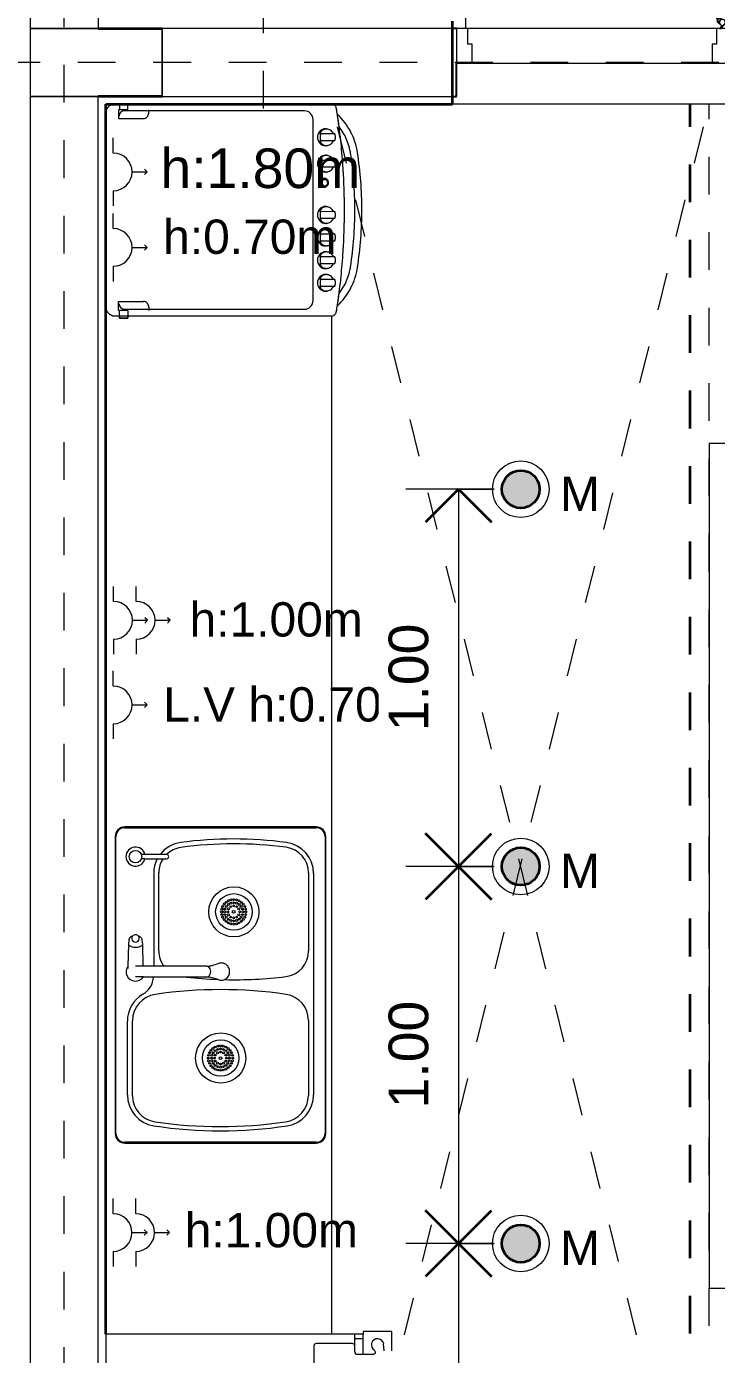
# Model space of a CAD drawing. Header units: metres. Extents: x -1.5 to 31.4, y -9.2 to 10.9.
# Drawn here: x 3.946 to 5.775, y 1.122 to 4.643 of the extents above; entities that cross this region are included whole.
import ezdxf

# ---------------------------------------------------------------- set-up
doc = ezdxf.new("R2010")
doc.units = ezdxf.units.M
for name, pattern in [('Elevado', [0.003969, 0.002381, -0.001587]), ('Hidden 1_5', [0.0022, 0.0015, -0.0007]), ('Línea de rejilla', [0.022225, 0.0127, -0.003175, 0.003175, -0.003175]), ('Trazo', [0.0023, 0.0015, -0.0008])]:
    doc.linetypes.add(name, pattern=pattern)
for name, color, linetype, lineweight in [('A-ANNO-DIMS', 7, 'Continuous', 9), ('A-ANNO-DIMS-70', 7, 'Continuous', 9), ('A-DETL-GENF', 7, 'Continuous', 18), ('A-DETL-MEDM', 7, 'Continuous', 35), ('A-DETL-THIN', 7, 'Continuous', 18), ('A-DOOR', 7, 'Continuous', 18), ('A-FLOR-OVHD', 7, 'Elevado', 18), ('A-WALL', 7, 'Continuous', 18), ('G-ANNO-TEXT', 7, 'Continuous', 9), ('G-IMPT', 7, 'Continuous', 18), ('I-FURN', 7, 'Continuous', 18), ('P-SANR-FIXT', 7, 'Continuous', 18), ('Q-SPCQ', 7, 'Continuous', 18), ('S-COLS', 7, 'Continuous', 18), ('S-GRID', 7, 'Continuous', 9)]:
    doc.layers.add(name, color=color, linetype=linetype, lineweight=lineweight)
doc.layers.add('A-DETL', color=94, linetype='Continuous', lineweight=18, true_color=0x00a600)
doc.layers.add('A-DETL-HDLN', color=94, linetype='Trazo', lineweight=18, true_color=0x00a600)
doc.styles.add('Arial_1', font='arial.ttf', dxfattribs={"height": 0.105})
doc.styles.add('Arial_2', font='arial.ttf', dxfattribs={"height": 0.091})
doc.dimstyles.new('Diagonal_-_Arial_1_5_mm', dxfattribs={"dimscale": 0.3048, "dimtxt": 0.107127, "dimasz": 0.287073, "dimexe": 0.459318, "dimexo": 0.229659, "dimgap": 0.160761, "dimtad": 1, "dimrnd": 0.01, "dimzin": 0, "dimdsep": 46, "dimtxsty": 'Arial_1', "dimblk1": 'OPEN30', "dimblk2": 'OPEN30', "dimsah": 1, "dimcen": 0.09, "dimaunit": 1, "dimadec": 4, "dimazin": 0, "dimtfac": 1, "dimtdec": 4, "dimtix": 1, "dimtmove": 0, "dimatfit": 3, "dimfxl": 1, "dimtvp": 1, "dimtfill": 1, "dimtolj": 1, "dimtzin": 0, "dimarcsym": 2})

# ---------------------------------------------------------------- blocks, each defined once
blk = doc.blocks.new('PUERTA PVC BLANCA - 74cm X 205cm - P3-2764029-ARQ_ELEC_PB')
at = {"layer": 'A-DETL-GENF', "color": 253, "true_color": 0xaaaaaa}
for p, q in [((0.3296, 0.7798), (0.2912, 0.7771)), ((0.2912, 0.7771), (0.2912, 0.1275)), ((0.3422, 0.7878), (0.3296, 0.7878)), ((0.3296, 0.7878), (0.3296, 0.7798)), ((0.3422, 0.1168), (0.3422, 0.7878)), ((0.2912, 0.7538), (0.2492, 0.7443)), ((0.2492, 0.6048), (0.2492, 0.7443)), ((0.2912, 0.7032), (0.2912, 0.7538)), ((0.3842, 0.7443), (0.3422, 0.7538)), ((0.3422, 0.7538), (0.3422, 0.7032)), ((0.3842, 0.6048), (0.3842, 0.7443)), ((0.2432, 0.7371), (0.2432, 0.6108)), ((0.2552, 0.7119), (0.2492, 0.7189)), ((0.2552, 0.6108), (0.2552, 0.7119)), ((0.2552, 0.7119), (0.2912, 0.7032)), ((0.3422, 0.7032), (0.3782, 0.7119)), ((0.3782, 0.7119), (0.3842, 0.7189)), ((0.3782, 0.7119), (0.3782, 0.6108)), ((0.3902, 0.6108), (0.3902, 0.7371)), ((0.2912, 0.1275), (0.3296, 0.1248)), ((0.3296, 0.1248), (0.3296, 0.1168)), ((0.3296, 0.1168), (0.3422, 0.1168)), ((0.3345, 0.1168), (0.3314, 0.1168)), ((0.3314, 0.1168), (0.3314, 0.1091)), ((0.3325, 0.1068), (0.3402, 0.1004)), ((0.3345, 0.1092), (0.3345, 0.1168)), ((0.3373, 0.1068), (0.3345, 0.1092)), ((-0.33, 0.09), (-0.36, 0.09)), ((-0.36, 0.09), (-0.36, -0.002)), ((-0.33, 0.0485), (-0.33, 0.09)), ((0.33, 0.09), (-0.33, 0.09)), ((0.33, 0.09), (0.33, 0.0485)), ((0.36, 0.09), (0.33, 0.09)), ((0.345, 0.0985), (0.3379, 0.09)), ((0.3379, 0.09), (0.3419, 0.09)), ((0.3419, 0.09), (0.3514, 0.1014)), ((0.36, -0.002), (0.36, 0.09)), ((-0.318, 0.0485), (-0.33, 0.0485)), ((-0.318, -0.002), (-0.318, 0.0485)), ((0.33, 0.0485), (0.318, 0.0485)), ((0.318, 0.0485), (0.318, -0.002)), ((-0.36, -0.002), (-0.318, -0.002)), ((-0.318, -0.002), (0.318, -0.002)), ((0.318, -0.002), (0.36, -0.002))]:
    blk.add_line(p, q, dxfattribs=at)
for centre, radius, start, end in [((0.3453, 0.1065), 0.6813, 90.2607, 181.3877), ((0.2509, 0.7368), 0.0077, 102.7453, 177.9502), ((0.3825, 0.7368), 0.0077, 2.0498, 77.2547), ((0.2492, 0.6108), 0.006, 180, 0), ((0.3842, 0.6108), 0.006, 180, 360), ((0.3344, 0.1091), 0.003, 180, 230.0009), ((0.3453, 0.1065), 0.008, 320.0449, 267.8154), ((0.3453, 0.1065), 0.008, 230.0009, 177.8154)]:
    blk.add_arc(centre, radius, start, end, dxfattribs=at)
at = {"layer": 'A-DOOR', "color": 253, "lineweight": 25, "true_color": 0xaaaaaa}
for p, q in [((-0.36, 0.09), (-0.37, 0.09)), ((-0.37, 0.09), (-0.37, -0.09)), ((0.37, 0.09), (0.36, 0.09)), ((0.37, -0.09), (0.37, 0.09)), ((-0.36, -0.09), (-0.36, -0.002)), ((0.36, -0.002), (0.36, -0.09)), ((-0.37, -0.09), (-0.36, -0.09)), ((0.36, -0.09), (0.37, -0.09))]:
    blk.add_line(p, q, dxfattribs=at)
blk = doc.blocks.new('Mesada Baño8 - Mesada Baño-2777040-ARQ_ELEC_PB')
at = {"layer": 'I-FURN', "color": 253, "true_color": 0xaaaaaa}
for p, q in [((10.0275, 1.7371), (10.0275, 4.4367)), ((9.4779, 3.0797), (9.9859, 3.0797)), ((9.4545, 2.2689), (9.4545, 3.0563)), ((10.0092, 3.0563), (10.0092, 2.2689)), ((9.9859, 2.2456), (9.4779, 2.2456))]:
    blk.add_line(p, q, dxfattribs=at)
for centre, start, end in [((9.4779, 3.0563), 90, 180), ((9.9859, 3.0563), 360, 90), ((9.4779, 2.2689), 180, 270), ((9.9859, 2.2689), 270, 0)]:
    blk.add_arc(centre, 0.0234, start, end, dxfattribs=at)
blk = doc.blocks.new('Kitchen_Refrigerator-Kenmore-Top_Freezer_Refrigerator-18_ cu_ft - 18 cu_ft_ Top Freezer Refrigerator - Black-1423968-ARQ_ELEC_PB')
at = {"layer": 'Q-SPCQ', "color": 253, "true_color": 0xaaaaaa}
for p, q in [((0.373, 0.4112), (-0.373, 0.4112)), ((-0.373, 0.4112), (-0.373, -0.2715)), ((0.373, -0.2715), (0.373, 0.4112)), ((0.2477, -0.1489), (0.2746, -0.2493)), ((0.2477, -0.1489), (0.2746, -0.2493)), ((0.3416, -0.1409), (0.2538, -0.1409)), ((0.3416, -0.1409), (0.2538, -0.1409)), ((0.3479, -0.2429), (0.3479, -0.1472)), ((0.3479, -0.2429), (0.3479, -0.1472)), ((-0.373, -0.2715), (-0.3795, -0.2715)), ((-0.3795, -0.2715), (-0.3795, -0.3477)), ((-0.373, -0.2715), (0.28, -0.2715)), ((0.28, -0.2493), (-0.3726, -0.2493)), ((-0.3603, -0.2493), (-0.3603, -0.2715)), ((0.2746, -0.2493), (0.28, -0.2493)), ((0.28, -0.2493), (0.28, -0.2898)), ((0.28, -0.2493), (0.28, -0.2898)), ((0.319, -0.2982), (0.319, -0.2556)), ((0.319, -0.2982), (0.319, -0.2556)), ((0.319, -0.2715), (0.373, -0.2715)), ((0.3254, -0.2493), (0.373, -0.2493)), ((0.3254, -0.2493), (0.3416, -0.2493)), ((0.3603, -0.2715), (0.3603, -0.2493)), ((0.3795, -0.2715), (0.373, -0.2715)), ((0.3795, -0.3477), (0.3795, -0.2715)), ((-0.3795, -0.3477), (0.3795, -0.3477)), ((-0.3151, -0.3477), (-0.3405, -0.3477)), ((-0.3405, -0.3477), (-0.3405, -0.4176)), ((-0.3151, -0.4176), (-0.3151, -0.3477)), ((0.322, -0.3276), (0.3461, -0.3258)), ((0.322, -0.3276), (0.3461, -0.3258)), ((-0.3151, -0.3536), (-0.3151, -0.3535)), ((-0.3405, -0.4176), (-0.3151, -0.4176))]:
    blk.add_line(p, q, dxfattribs=at)
for centre, radius, start, end in [((0.2538, -0.1472), 0.00635, 90, 194.9988), ((0.2538, -0.1472), 0.00635, 90, 195), ((0.3416, -0.1472), 0.00635, 0, 90), ((0.3416, -0.1472), 0.00635, 0, 90), ((0.3416, -0.2429), 0.00635, 270, 0), ((0.3416, -0.2429), 0.00635, 270, 0), ((0.3254, -0.2556), 0.00635, 90, 180), ((0.3254, -0.2556), 0.00635, 90, 180), ((0.3186, -0.2892), 0.0386, 180.8166, 275.069), ((0.3186, -0.2892), 0.0386, 180.8166, 275.069), ((0.3249, -0.2982), 0.00587, 180, 327.1772), ((0.3249, -0.2982), 0.00587, 180, 327.1772), ((0.344, -0.3096), 0.0164, 277.5592, 149.6499), ((0.344, -0.3096), 0.0164, 277.5592, 149.6499)]:
    blk.add_arc(centre, radius, start, end, dxfattribs=at)
blk = doc.blocks.new('COCINA 060 - Stove Floor 4 burns_ double oven and triple flame - Bivolt-1919559-ARQ_ELEC_PB')
at = {"layer": 'G-IMPT', "color": 253, "true_color": 0xaaaaaa}
for p, q in [((-0.281, 0.3145), (-0.281, -0.2581)), ((-0.266, 0.2806), (-0.266, 0.3031)), ((-0.263, 0.2896), (-0.263, -0.1874)), ((0.263, -0.1874), (0.263, 0.2896)), ((0.266, 0.2806), (0.266, 0.3031)), ((0.266, 0.2806), (0.281, 0.2806)), ((-0.2565, 0.2256), (-0.266, 0.2256)), ((0.2565, 0.2256), (0.266, 0.2256)), ((-0.24, -0.2104), (0.24, -0.2104))]:
    blk.add_line(p, q, dxfattribs=at)
at = {"layer": 'G-IMPT', "color": 253, "true_color": 0xaaaaaa, "flags": 128}
for points in [[(-0.266, 0.2806), (-0.2865, 0.2806), (-0.2865, 0.3031), (-0.266, 0.3031), (-0.266, 0.3061), (-0.2425, 0.3061), (-0.2425, 0.2396)], [(0.281, 0.3031), (0.266, 0.3031), (0.266, 0.3061), (0.2425, 0.3061), (0.2425, 0.2396)], [(-0.2025, -0.2675), (-0.2026, -0.2311), (-0.203, -0.2273)], [(-0.183, -0.2273), (-0.1834, -0.2311), (-0.1835, -0.2675)], [(-0.1426, -0.2675), (-0.1427, -0.2311), (-0.143, -0.2273)], [(-0.123, -0.2273), (-0.1234, -0.2311), (-0.1235, -0.2675)], [(-0.0825, -0.2675), (-0.0826, -0.2311), (-0.083, -0.2273)], [(-0.063, -0.2273), (-0.0634, -0.2311), (-0.0635, -0.2675)], [(-0.0225, -0.2675), (-0.0227, -0.2311), (-0.023, -0.2273)], [(-0.003, -0.2273), (-0.0034, -0.2311), (-0.0035, -0.2675)], [(0.1135, -0.2675), (0.1134, -0.2311), (0.113, -0.2273)], [(0.133, -0.2273), (0.1326, -0.2311), (0.1325, -0.2675)], [(0.1835, -0.2675), (0.1834, -0.2311), (0.183, -0.2273)], [(0.203, -0.2273), (0.2026, -0.2311), (0.2025, -0.2675)]]:
    blk.add_lwpolyline(points, dxfattribs=at)
at = {"layer": 'G-IMPT', "color": 253, "true_color": 0xaaaaaa}
for centre, radius, start, end in [((-0.2559, 0.3145), 0.0251, 174.396, 180.0049), ((-0.2559, 0.3145), 0.0251, 168.7932, 174.396), ((-0.2559, 0.3145), 0.0251, 163.1875, 168.7932), ((-0.2559, 0.3145), 0.0251, 157.5795, 163.1875), ((-0.2559, 0.3145), 0.0251, 151.9694, 157.5795), ((-0.2559, 0.3145), 0.0251, 146.3547, 151.9694), ((-0.2559, 0.3145), 0.0251, 140.7372, 146.3547), ((-0.256, 0.3145), 0.025, 135.1138, 140.7372), ((-0.256, 0.3145), 0.025, 129.4874, 135.1138), ((-0.256, 0.3145), 0.025, 123.855, 129.4874), ((-0.256, 0.3145), 0.025, 118.2199, 123.855), ((-0.256, 0.3146), 0.025, 112.5798, 118.2199), ((-0.256, 0.3146), 0.025, 106.9377, 112.5798), ((-0.256, 0.3146), 0.0249, 101.2922, 106.9377), ((-0.256, 0.3146), 0.0249, 95.6476, 101.2922), ((-0.256, 0.3146), 0.0249, 89.9953, 95.6476), ((0.256, 0.3146), 0.0249, 84.3524, 90.0047), ((0.256, 0.3146), 0.0249, 78.7078, 84.3524), ((0.256, 0.3146), 0.0249, 73.0623, 78.7078), ((0.256, 0.3146), 0.025, 67.4202, 73.0623), ((0.256, 0.3146), 0.025, 61.7801, 67.4202), ((0.256, 0.3145), 0.025, 56.145, 61.7801), ((0.256, 0.3145), 0.025, 50.5126, 56.145), ((0.256, 0.3145), 0.025, 44.8862, 50.5126), ((0.2559, 0.3145), 0.025, 39.2628, 44.8862), ((0.2559, 0.3145), 0.0251, 33.6453, 39.2628), ((0.2559, 0.3145), 0.0251, 28.0306, 33.6453), ((0.2559, 0.3145), 0.0251, 22.4205, 28.0306), ((0.2559, 0.3145), 0.0251, 16.8125, 22.4205), ((0.2559, 0.3145), 0.0251, 11.2068, 16.8125), ((0.2559, 0.3145), 0.0251, 5.604, 11.2068), ((0.2559, 0.3145), 0.0251, 359.9951, 5.604), ((-0.248, 0.2896), 0.015, 90, 180), ((0.248, 0.2896), 0.015, 360, 90), ((-0.2566, 0.2396), 0.014, 270.2634, 315.0794), ((-0.2567, 0.2397), 0.0142, 315.0794, 359.5135), ((0.2567, 0.2397), 0.0142, 180.4865, 224.9206), ((0.2566, 0.2396), 0.014, 224.9206, 269.7366), ((-0.24, -0.1874), 0.023, 180, 270), ((0.24, -0.1874), 0.023, 270, 0), ((-0.1946, -0.2432), 0.0208, 132.7973, 180), ((-0.1955, -0.2432), 0.0199, 180, 189.1249), ((-0.1953, -0.2432), 0.0201, 189.1249, 198.1256), ((-0.195, -0.2457), 0.0197, 146.7947, 180.1784), ((-0.1951, -0.2457), 0.0196, 180.1784, 214.3831), ((-0.193, -0.247), 0.0221, 116.8354, 146.7947), ((-0.193, -0.245), 0.0232, 90, 132.7973), ((-0.193, -0.2497), 0.0209, 89.9917, 117.4175), ((-0.193, -0.245), 0.0232, 47.2027, 90), ((-0.193, -0.2497), 0.021, 62.5993, 89.9917), ((-0.193, -0.247), 0.0221, 33.2053, 63.1646), ((-0.1914, -0.2432), 0.0208, 0, 47.2027), ((-0.1909, -0.2457), 0.0196, 325.6169, 359.8216), ((-0.191, -0.2457), 0.0197, 359.8216, 33.2053), ((-0.1907, -0.2432), 0.0201, 341.8706, 350.8738), ((-0.1905, -0.2432), 0.0199, 350.8738, 0), ((-0.1347, -0.2432), 0.0208, 132.7973, 180), ((-0.1356, -0.2432), 0.0199, 180, 189.1249), ((-0.1353, -0.2432), 0.0201, 189.1249, 198.1256), ((-0.1351, -0.2457), 0.0197, 146.7947, 180.1784), ((-0.1352, -0.2457), 0.0196, 180.1784, 214.3831), ((-0.1331, -0.247), 0.0221, 116.8354, 146.7947), ((-0.133, -0.245), 0.0232, 90, 132.7973), ((-0.133, -0.2497), 0.0209, 89.9917, 117.4175), ((-0.133, -0.245), 0.0232, 47.2027, 90), ((-0.133, -0.2497), 0.021, 62.5993, 89.9917), ((-0.133, -0.247), 0.0221, 33.2053, 63.1646), ((-0.1314, -0.2432), 0.0208, 360, 47.2027), ((-0.1309, -0.2457), 0.0196, 325.6169, 359.8216), ((-0.131, -0.2457), 0.0197, 359.8216, 33.2053), ((-0.1308, -0.2432), 0.0201, 341.8706, 350.8738), ((-0.1305, -0.2432), 0.0199, 350.8738, 360), ((-0.0746, -0.2432), 0.0208, 132.7973, 180), ((-0.0755, -0.2432), 0.0199, 180, 189.1249), ((-0.0753, -0.2432), 0.0201, 189.1249, 198.1256), ((-0.075, -0.2457), 0.0197, 146.7947, 180.1784), ((-0.0751, -0.2457), 0.0196, 180.1784, 214.3831), ((-0.073, -0.247), 0.0221, 116.8354, 146.7947), ((-0.073, -0.245), 0.0232, 90, 132.7973), ((-0.073, -0.2497), 0.0209, 89.9917, 117.4175), ((-0.073, -0.245), 0.0232, 47.2027, 90), ((-0.073, -0.2497), 0.021, 62.5993, 89.9917), ((-0.073, -0.247), 0.0221, 33.2053, 63.1646), ((-0.0714, -0.2432), 0.0208, 0, 47.2027), ((-0.0709, -0.2457), 0.0196, 325.6169, 359.8216), ((-0.071, -0.2457), 0.0197, 359.8216, 33.2053), ((-0.0707, -0.2432), 0.0201, 341.8706, 350.8738), ((-0.0705, -0.2432), 0.0199, 350.8738, 360), ((-0.0146, -0.2432), 0.0208, 132.7973, 180), ((-0.0156, -0.2432), 0.0199, 180, 189.1249), ((-0.0153, -0.2432), 0.0201, 189.1249, 198.1256), ((-0.015, -0.2457), 0.0197, 146.7947, 180.1784), ((-0.0152, -0.2457), 0.0196, 180.1784, 214.3831), ((-0.013, -0.247), 0.0221, 116.8354, 146.7947), ((-0.013, -0.245), 0.0232, 90, 132.7973), ((-0.013, -0.2497), 0.0209, 89.9917, 117.4175), ((-0.013, -0.245), 0.0232, 47.2027, 90), ((-0.013, -0.2497), 0.021, 62.5993, 89.9917), ((-0.013, -0.247), 0.0221, 33.2053, 63.1646), ((-0.0114, -0.2432), 0.0208, 0, 47.2027), ((-0.0109, -0.2457), 0.0196, 325.6169, 359.8216), ((-0.011, -0.2457), 0.0197, 359.8216, 33.2053), ((-0.0107, -0.2432), 0.0201, 341.8706, 350.8738), ((-0.0105, -0.2432), 0.0199, 350.8738, 360), ((0.0717, -0.24), 0.011, 133.0616, 180), ((0.0717, -0.24), 0.011, 180, 226.9384), ((0.0712, -0.2399), 0.00772, 150.0753, 219.2433), ((0.0725, -0.2408), 0.0121, 90, 133.0616), ((0.0715, -0.2412), 0.00723, 148.6536, 197.9084), ((0.0725, -0.2407), 0.0092, 89.9979, 150.0753), ((0.0726, -0.2409), 0.00836, 197.9084, 241.1756), ((0.0717, -0.2414), 0.0075, 100.5563, 148.6536), ((0.0722, -0.2442), 0.0104, 64.7205, 100.5563), ((0.0725, -0.2408), 0.0121, 46.9384, 90), ((0.0725, -0.2406), 0.00915, 60.5172, 89.9979), ((0.0725, -0.2411), 0.00812, 284.6963, 328.8172), ((0.0737, -0.241), 0.00686, 13.9065, 64.7205), ((0.0727, -0.2403), 0.00872, 29.6288, 60.5172), ((0.0728, -0.2412), 0.00784, 328.8172, 13.9065), ((0.0741, -0.2402), 0.00729, 320.7515, 357.7504), ((0.0729, -0.2402), 0.00854, 357.7504, 29.6288), ((0.0732, -0.24), 0.011, 0, 46.9384), ((0.0732, -0.24), 0.011, 313.0616, 0), ((0.1214, -0.2432), 0.0208, 132.7973, 180), ((0.1205, -0.2432), 0.0199, 180, 189.1249), ((0.1207, -0.2432), 0.0201, 189.1249, 198.1256), ((0.121, -0.2457), 0.0197, 146.7947, 180.1784), ((0.1209, -0.2457), 0.0196, 180.1784, 214.3831), ((0.123, -0.247), 0.0221, 116.8354, 146.7947), ((0.123, -0.245), 0.0232, 90, 132.7973), ((0.123, -0.2497), 0.0209, 89.9917, 117.4175), ((0.123, -0.245), 0.0232, 47.2027, 90), ((0.123, -0.2497), 0.021, 62.5993, 89.9917), ((0.123, -0.247), 0.0221, 33.2053, 63.1646), ((0.1246, -0.2432), 0.0208, 360, 47.2027), ((0.1251, -0.2457), 0.0196, 325.6169, 359.8216), ((0.125, -0.2457), 0.0197, 359.8216, 33.2053), ((0.1253, -0.2432), 0.0201, 341.8706, 350.8738), ((0.1255, -0.2432), 0.0199, 350.8738, 360), ((0.1914, -0.2432), 0.0208, 132.7973, 180), ((0.1905, -0.2432), 0.0199, 180, 189.1249), ((0.1907, -0.2432), 0.0201, 189.1249, 198.1256), ((0.191, -0.2457), 0.0197, 146.7947, 180.1784), ((0.1908, -0.2457), 0.0196, 180.1784, 214.3831), ((0.193, -0.247), 0.0221, 116.8354, 146.7947), ((0.193, -0.245), 0.0232, 90, 132.7973), ((0.193, -0.2497), 0.0209, 89.9917, 117.4175), ((0.193, -0.245), 0.0232, 47.2027, 90), ((0.193, -0.2497), 0.021, 62.5993, 89.9917), ((0.193, -0.247), 0.0221, 33.2053, 63.1646), ((0.1946, -0.2432), 0.0208, 0, 47.2027), ((0.1951, -0.2457), 0.0196, 325.6169, 359.8216), ((0.195, -0.2457), 0.0197, 359.8216, 33.2053), ((0.1953, -0.2432), 0.0201, 341.8706, 350.8738), ((0.1955, -0.2432), 0.0199, 350.8738, 0), ((-0.2663, -0.2581), 0.0147, 179.979, 189.7708), ((-0.2664, -0.2581), 0.0147, 189.7708, 199.5843), ((-0.2665, -0.2582), 0.0145, 199.5843, 209.4829), ((-0.2666, -0.2583), 0.0143, 209.4829, 219.5146), ((-0.2667, -0.2584), 0.0142, 219.5146, 229.6605), ((-0.2669, -0.2585), 0.014, 229.6605, 239.98), ((-0.2669, -0.2586), 0.0139, 239.98, 250.3901), ((-0.267, -0.2588), 0.0136, 250.3901, 260.9645), ((-0.0145, 1.3102), 1.6029, 260.857, 262.0647), ((-0.1252, -0.1536), 0.1767, 223.283, 242.2899), ((-0.0125, 1.3234), 1.6162, 261.4121, 261.9919), ((-0.0082, 1.3538), 1.6469, 261.9919, 262.5608), ((-0.0057, 1.3731), 1.6664, 262.0647, 263.2263), ((-0.1254, -0.1538), 0.158, 232.5546, 246.9453), ((-0.1919, -0.2435), 0.0236, 214.3831, 243.1036), ((-0.193, -0.2488), 0.021, 242.9491, 270.0002), ((-0.0034, 1.3926), 1.686, 263.2263, 264.3744), ((-0.193, -0.2488), 0.021, 270.0002, 297.0507), ((-0.1941, -0.2435), 0.0236, 296.8964, 325.6169), ((-0.1319, -0.2435), 0.0236, 214.3831, 243.1036), ((-0.133, -0.2488), 0.021, 242.9491, 270.0002), ((-0.133, -0.2488), 0.021, 270.0002, 297.0507), ((-0.1341, -0.2435), 0.0236, 296.8964, 325.6169), ((-0.0719, -0.2435), 0.0236, 214.3831, 243.1036), ((-0.073, -0.2488), 0.021, 242.9491, 270.0002), ((-0.073, -0.2488), 0.021, 270.0002, 297.0507), ((-0.0741, -0.2435), 0.0236, 296.8964, 325.6169), ((-0.0119, -0.2435), 0.0236, 214.3831, 243.1036), ((-0.013, -0.2488), 0.021, 242.9491, 270.0002), ((-0.013, -0.2488), 0.021, 270.0002, 297.0507), ((-0.0141, -0.2435), 0.0236, 296.8964, 325.6169), ((0.0725, -0.2392), 0.0121, 226.9384, 270), ((0.0725, -0.241), 0.00825, 241.1756, 284.6963), ((0.0725, -0.2392), 0.0121, 270, 313.0616), ((0.1241, -0.2435), 0.0236, 214.3831, 243.1036), ((0.123, -0.2488), 0.021, 242.9491, 270.0002), ((0.123, -0.2488), 0.021, 270.0002, 297.0507), ((0.1219, -0.2435), 0.0236, 296.8964, 325.6169), ((0.0034, 1.3926), 1.686, 275.6256, 276.7737), ((0.1941, -0.2435), 0.0236, 214.3831, 243.1036), ((0.193, -0.2488), 0.021, 242.9491, 270.0002), ((0.1254, -0.1538), 0.158, 293.0547, 307.4454), ((0.193, -0.2488), 0.021, 270.0002, 297.0507), ((0.0057, 1.3731), 1.6664, 276.7737, 277.9353), ((0.1919, -0.2435), 0.0236, 296.8964, 325.6169), ((0.1252, -0.1536), 0.1767, 297.7101, 316.717), ((0.0082, 1.3538), 1.6469, 277.4392, 278.0081), ((0.0145, 1.3102), 1.6029, 277.9353, 279.143), ((0.0125, 1.3234), 1.6162, 278.0081, 278.5879), ((0.267, -0.2588), 0.0136, 279.0355, 289.6099), ((0.2669, -0.2586), 0.0139, 289.6099, 300.02), ((0.2669, -0.2585), 0.014, 300.02, 310.3395), ((0.2667, -0.2584), 0.0142, 310.3395, 320.4854), ((0.2666, -0.2583), 0.0143, 320.4854, 330.5171), ((0.2664, -0.2582), 0.0145, 330.5171, 340.4157), ((0.2663, -0.2581), 0.0147, 340.4157, 350.2292), ((0.2663, -0.2581), 0.0147, 350.2292, 0.021), ((-0.1255, -0.154), 0.1762, 242.2899, 261.3481), ((-0.1255, -0.1539), 0.1579, 246.9453, 261.3481), ((-0.0009, 1.4177), 1.7112, 264.3744, 265.5056), ((0, 0.67), 0.9913, 261.344, 265.6722), ((-0.0005, 1.4229), 1.7164, 265.5056, 266.6333), ((-0.0001, 1.4304), 1.724, 266.6333, 267.7561), ((0, 1.431), 1.7245, 267.7561, 268.8786), ((0, 1.4326), 1.7262, 268.8786, 270), ((0, 1.4326), 1.7262, 270, 271.1214), ((0, 1.431), 1.7245, 271.1214, 272.2439), ((0, 1.4304), 1.724, 272.2439, 273.3667), ((0, 0.67), 0.9913, 274.3278, 278.656), ((0.0005, 1.4229), 1.7164, 273.3667, 274.4944), ((0.0009, 1.4177), 1.7112, 274.4944, 275.6256), ((0.1254, -0.1539), 0.1579, 278.6519, 293.0547), ((0.1255, -0.154), 0.1762, 278.6519, 297.7101), ((0, 0.67), 1.0097, 261.344, 265.6722), ((0, 0.67), 1.0097, 265.6722, 270.0003), ((0, 0.67), 0.9913, 265.6722, 270.0003), ((0, 0.67), 0.9913, 269.9997, 274.3278), ((0, 0.67), 1.0097, 269.9997, 274.3278), ((0, 0.67), 1.0097, 274.3278, 278.656)]:
    blk.add_arc(centre, radius, start, end, dxfattribs=at)
at = {"layer": 'Q-SPCQ', "color": 253, "true_color": 0xaaaaaa}
for p, q in [((-0.281, 0.3031), (-0.2865, 0.3031)), ((-0.2865, 0.3031), (-0.2865, 0.2806)), ((-0.281, 0.3145), (-0.281, 0.3031)), ((-0.2865, 0.2806), (-0.281, 0.2806)), ((-0.281, 0.2806), (-0.281, -0.2581))]:
    blk.add_line(p, q, dxfattribs=at)
for centre, radius, start, end in [((-0.2559, 0.3145), 0.0251, 174.396, 180), ((-0.2559, 0.3145), 0.0251, 168.7932, 174.396), ((-0.2559, 0.3145), 0.0251, 163.1875, 168.7932), ((-0.2559, 0.3145), 0.0251, 157.5795, 163.1875), ((-0.2559, 0.3145), 0.0251, 151.9694, 157.5795), ((-0.2559, 0.3145), 0.0251, 146.3547, 151.9694), ((-0.2559, 0.3145), 0.0251, 140.7372, 146.3547), ((-0.256, 0.3145), 0.025, 135.1138, 140.7372), ((-0.256, 0.3145), 0.025, 129.4874, 135.1138), ((-0.256, 0.3145), 0.025, 123.855, 129.4874), ((-0.256, 0.3145), 0.025, 118.2199, 123.855), ((-0.256, 0.3146), 0.025, 112.5798, 118.2199), ((-0.256, 0.3146), 0.025, 106.9377, 112.5798), ((-0.256, 0.3146), 0.0249, 101.2922, 106.9377), ((-0.256, 0.3146), 0.0249, 95.6476, 101.2922), ((-0.256, 0.3146), 0.0249, 90, 95.6476), ((0.256, 0.3146), 0.0249, 84.3524, 90), ((0.256, 0.3146), 0.0249, 78.7078, 84.3524), ((0.256, 0.3146), 0.0249, 73.0623, 78.7078), ((0.256, 0.3146), 0.025, 67.4202, 73.0623), ((0.256, 0.3146), 0.025, 61.7801, 67.4202), ((0.256, 0.3145), 0.025, 56.145, 61.7801), ((0.256, 0.3145), 0.025, 50.5126, 56.145), ((0.256, 0.3145), 0.025, 44.8862, 50.5126), ((0.2559, 0.3145), 0.025, 39.2628, 44.8862), ((0.2559, 0.3145), 0.0251, 33.6453, 39.2628), ((0.2559, 0.3145), 0.0251, 28.0306, 33.6453), ((0.2559, 0.3145), 0.0251, 22.4205, 28.0306), ((0.2559, 0.3145), 0.0251, 16.8125, 22.4205), ((0.2559, 0.3145), 0.0251, 11.2068, 16.8125), ((0.2559, 0.3145), 0.0251, 5.604, 11.2068), ((0.2559, 0.3145), 0.0251, 0, 5.604), ((-0.2663, -0.2581), 0.0147, 179.9791, 189.7708), ((-0.2664, -0.2581), 0.0147, 189.7708, 199.5843), ((-0.2665, -0.2582), 0.0145, 199.5843, 209.4829), ((-0.2666, -0.2583), 0.0143, 209.4829, 219.5146), ((-0.2667, -0.2584), 0.0142, 219.5146, 229.6605), ((-0.2669, -0.2585), 0.014, 229.6605, 239.98), ((-0.2669, -0.2586), 0.0139, 239.98, 250.3901), ((-0.267, -0.2588), 0.0136, 250.3901, 260.8561), ((-0.0145, 1.3102), 1.6029, 260.857, 261.4104), ((-0.1252, -0.1536), 0.1767, 223.2832, 242.2899), ((0.1252, -0.1536), 0.1767, 297.7101, 316.7168), ((0.0145, 1.3102), 1.6029, 278.5896, 279.143), ((0.267, -0.2588), 0.0136, 279.1439, 289.6099), ((0.2669, -0.2586), 0.0139, 289.6099, 300.02), ((0.2669, -0.2585), 0.014, 300.02, 310.3395), ((0.2667, -0.2584), 0.0142, 310.3395, 320.4854), ((0.2666, -0.2583), 0.0143, 320.4854, 330.5171), ((0.2664, -0.2582), 0.0145, 330.5171, 340.4157), ((0.2663, -0.2581), 0.0147, 340.4157, 350.2292), ((0.2663, -0.2581), 0.0147, 350.2292, 0.021), ((-0.1255, -0.154), 0.1762, 242.2899, 261.3432), ((0.1255, -0.154), 0.1762, 278.6568, 297.7101), ((0, 0.67), 1.0097, 261.3432, 265.6722), ((0, 0.67), 1.0097, 265.6722, 270.0003), ((0, 0.67), 1.0097, 269.9997, 274.3278), ((0, 0.67), 1.0097, 274.3278, 278.6568)]:
    blk.add_arc(centre, radius, start, end, dxfattribs=at)
blk = doc.blocks.new('Mesada Baño6 - Mesada Baño-2779217-ARQ_ELEC_PB')
at = {"layer": 'I-FURN', "color": 253, "true_color": 0xaaaaaa}
for p, q in [((10.3275, 4.1877), (9.4275, 4.1877)), ((9.4275, 4.1877), (9.4275, 1.9477)), ((10.3275, 1.9477), (10.3275, 4.1877)), ((9.4275, 1.9477), (10.3275, 1.9477))]:
    blk.add_line(p, q, dxfattribs=at)
blk = doc.blocks.new('BACHA DE COCINA - NA-Stainless Steel-1505552-ARQ_ELEC_PB')
at = {"layer": 'P-SANR-FIXT', "color": 253, "true_color": 0xaaaaaa}
for p, q in [((-0.4191, 0.254), (-0.4191, -0.254)), ((0.3937, 0.2794), (-0.3937, 0.2794)), ((-0.096, 0.2471), (-0.2917, 0.2471)), ((0.4191, -0.254), (0.4191, 0.254)), ((-0.2939, 0.2333), (-0.0951, 0.2333)), ((0.0215, 0.2045), (0.0215, 0.2253)), ((0.0501, 0.2457), (0.0438, 0.2458)), ((0.0495, 0.2049), (0.0495, 0.2253)), ((0.1082, 0.2444), (0.0501, 0.2457)), ((0.1191, 0.2431), (0.1082, 0.2444)), ((0.0215, 0.2045), (0.0215, 0.0366)), ((0.0495, 0.2049), (0.1082, 0.2063)), ((0.0495, 0.0366), (0.0495, 0.2049)), ((0.2959, 0.1772), (0.0495, 0.1772)), ((0.1082, 0.2063), (0.1191, 0.2075)), ((0.3348, 0.2005), (0.3348, 0.2097)), ((0.3348, 0.2005), (0.3348, 0.1429)), ((0.3458, 0.2005), (0.3458, 0.2097)), ((0.3458, 0.1429), (0.3458, 0.2005)), ((0.0903, 0.1637), (0.2975, 0.1637)), ((-0.0938, -0.2332), (-0.2928, -0.2332)), ((0.2972, -0.2336), (0.0906, -0.2336)), ((-0.3937, -0.2794), (0.3937, -0.2794)), ((-0.2916, -0.2471), (0.2956, -0.2471))]:
    blk.add_line(p, q, dxfattribs=at)
for centre, radius in [((0.3403, 0.2253), 0.0165), ((-0.1938, -0.0006), 0.0665), ((-0.1938, -0.0006), 0.0484), ((-0.2263, 0), 0.00238), ((-0.2255, 0.0073), 0.00238), ((-0.2231, 0.0141), 0.00238), ((-0.2191, 0.0203), 0.00238), ((-0.2179, 0), 0.00238), ((-0.2168, 0.0075), 0.00238), ((-0.2141, 0.0254), 0.00238), ((-0.2133, 0.0143), 0.00238), ((-0.2097, 0), 0.00238), ((-0.208, 0.0196), 0.00238), ((-0.2078, 0.0293), 0.00238), ((-0.2075, 0.0079), 0.00238), ((-0.2017, 0.0138), 0.00238), ((-0.2012, 0.0231), 0.00238), ((-0.201, 0.0318), 0.00238), ((-0.1938, 0), 0.00367), ((-0.1938, 0.0325), 0.00238), ((-0.1938, 0.0242), 0.00238), ((-0.1938, 0.0159), 0.00238), ((-0.1866, 0.0318), 0.00238), ((-0.1863, 0.0231), 0.00238), ((-0.1859, 0.0138), 0.00238), ((-0.18, 0.0079), 0.00238), ((-0.1797, 0.0293), 0.00238), ((-0.1796, 0.0196), 0.00238), ((-0.1779, 0), 0.00238), ((-0.1742, 0.0143), 0.00238), ((-0.1735, 0.0254), 0.00238), ((-0.1708, 0.0075), 0.00238), ((-0.1696, 0), 0.00238), ((-0.1684, 0.0203), 0.00238), ((-0.1645, 0.0141), 0.00238), ((-0.1621, 0.0073), 0.00238), ((-0.1613, 0), 0.00238), ((0.1938, -0.0355), 0.0665), ((0.1938, -0.0355), 0.0484), ((-0.2255, -0.0073), 0.00238), ((-0.2231, -0.0141), 0.00238), ((-0.2191, -0.0203), 0.00238), ((-0.2168, -0.0075), 0.00238), ((-0.2141, -0.0254), 0.00238), ((-0.2133, -0.0143), 0.00238), ((-0.208, -0.0196), 0.00238), ((-0.2078, -0.0293), 0.00238), ((-0.2075, -0.0079), 0.00238), ((-0.2017, -0.0138), 0.00238), ((-0.2012, -0.0231), 0.00238), ((-0.201, -0.0318), 0.00238), ((-0.1938, -0.0159), 0.00238), ((-0.1938, -0.0242), 0.00238), ((-0.1938, -0.0325), 0.00238), ((-0.1866, -0.0318), 0.00238), ((-0.1863, -0.0231), 0.00238), ((-0.1859, -0.0138), 0.00238), ((-0.18, -0.0079), 0.00238), ((-0.1797, -0.0293), 0.00238), ((-0.1796, -0.0196), 0.00238), ((-0.1742, -0.0143), 0.00238), ((-0.1735, -0.0254), 0.00238), ((-0.1708, -0.0075), 0.00238), ((-0.1684, -0.0203), 0.00238), ((-0.1645, -0.0141), 0.00238), ((-0.1621, -0.0073), 0.00238), ((0.1613, -0.0349), 0.00238), ((0.1621, -0.0276), 0.00238), ((0.1645, -0.0208), 0.00238), ((0.1685, -0.0147), 0.00238), ((0.1697, -0.0349), 0.00238), ((0.1708, -0.0274), 0.00238), ((0.1735, -0.0095), 0.00238), ((0.1743, -0.0207), 0.00238), ((0.178, -0.0349), 0.00238), ((0.1797, -0.0153), 0.00238), ((0.1798, -0.0056), 0.00238), ((0.1801, -0.027), 0.00238), ((0.1859, -0.0212), 0.00238), ((0.1864, -0.0118), 0.00238), ((0.1866, -0.0032), 0.00238), ((0.1938, -0.0349), 0.00367), ((0.1938, -0.0024), 0.00238), ((0.1938, -0.0107), 0.00238), ((0.1938, -0.0191), 0.00238), ((0.201, -0.0032), 0.00238), ((0.2013, -0.0118), 0.00238), ((0.2018, -0.0212), 0.00238), ((0.2076, -0.027), 0.00238), ((0.2079, -0.0056), 0.00238), ((0.208, -0.0153), 0.00238), ((0.2097, -0.0349), 0.00238), ((0.2134, -0.0207), 0.00238), ((0.2141, -0.0095), 0.00238), ((0.2168, -0.0274), 0.00238), ((0.218, -0.0349), 0.00238), ((0.2192, -0.0147), 0.00238), ((0.2231, -0.0208), 0.00238), ((0.2256, -0.0276), 0.00238), ((0.2264, -0.0349), 0.00238), ((0.1621, -0.0422), 0.00238), ((0.1645, -0.0491), 0.00238), ((0.1685, -0.0552), 0.00238), ((0.1708, -0.0424), 0.00238), ((0.1735, -0.0604), 0.00238), ((0.1743, -0.0492), 0.00238), ((0.1797, -0.0546), 0.00238), ((0.1798, -0.0643), 0.00238), ((0.1801, -0.0428), 0.00238), ((0.1859, -0.0487), 0.00238), ((0.1864, -0.058), 0.00238), ((0.1866, -0.0667), 0.00238), ((0.1938, -0.0508), 0.00238), ((0.1938, -0.0591), 0.00238), ((0.1938, -0.0675), 0.00238), ((0.201, -0.0667), 0.00238), ((0.2013, -0.058), 0.00238), ((0.2018, -0.0487), 0.00238), ((0.2076, -0.0428), 0.00238), ((0.2079, -0.0643), 0.00238), ((0.208, -0.0546), 0.00238), ((0.2134, -0.0492), 0.00238), ((0.2141, -0.0604), 0.00238), ((0.2168, -0.0424), 0.00238), ((0.2192, -0.0552), 0.00238), ((0.2231, -0.0491), 0.00238), ((0.2256, -0.0422), 0.00238)]:
    blk.add_circle(centre, radius, dxfattribs=at)
for centre, radius, start, end in [((-0.3937, 0.254), 0.0254, 90, 180), ((-0.2917, 0.1644), 0.0826, 90, 171.2166), ((-0.096, 0.1644), 0.0826, 29.9884, 90), ((0.0355, 0.2253), 0.0251, 54.4032, 236.0219), ((0.3403, 0.2253), 0.0254, 282.432, 257.568), ((0.3937, 0.254), 0.0254, 0, 90), ((-0.2939, 0.1637), 0.0696, 90, 171.6884), ((-0.0951, 0.1623), 0.071, 8.342, 90), ((0.1234, 0.2253), 0.00996, 51.7378, 308.2622), ((0.1179, 0.2322), 0.011, 37.8201, 83.4898), ((0.1179, 0.2184), 0.011, 276.5102, 322.1799), ((0.1123, 0.2279), 0.018, 16.9227, 37.8201), ((0.1123, 0.2228), 0.018, 322.1799, 343.0773), ((0.1234, 0.2253), 0.00996, 308.2622, 51.7378), ((0.7712, 0.0002), 1.1582, 171.2166, 188.8057), ((0.0249, 0.2342), 0.057, 209.9884, 266.4687), ((0.2959, 0.0946), 0.0826, 61.3902, 90), ((0.8284, -0.0003), 1.2038, 171.6884, 188.2217), ((-1.2021, 0), 1.1898, 351.5968, 8.342), ((0.0903, 0.0955), 0.0681, 90, 127.1638), ((0.2975, 0.096), 0.0677, 55.9887, 90), ((0.3403, 0.1429), 0.00547, 180, 0), ((0.2975, 0.096), 0.0677, 7.7751, 44.0644), ((0.2959, 0.0946), 0.0826, 7.5826, 52.4993), ((1.128, -0.0366), 1.1142, 173.485, 177.7109), ((-0.6735, -0.0366), 1.0477, 352.4597, 7.7751), ((-0.6755, -0.0347), 1.0626, 352.4088, 7.5826), ((-0.0586, 0.0423), 0.0803, 345.1069, 355.9254), ((0.1296, 0.0423), 0.0803, 184.0746, 194.8931), ((-0.2069, 0.0818), 0.2338, 340.7724, 345.1069), ((0.2779, 0.0818), 0.2338, 194.8931, 199.1859), ((1.128, -0.0366), 1.1142, 178.7088, 187.0372), ((-0.2928, -0.1623), 0.0709, 188.2217, 270), ((-0.0938, -0.1637), 0.0695, 270, 351.5968), ((0.0906, -0.1646), 0.069, 187.0372, 270), ((0.2956, -0.1641), 0.0829, 270, 352.4088), ((0.2972, -0.1651), 0.0685, 270, 352.4597), ((-0.2916, -0.1644), 0.0826, 188.8057, 270), ((-0.3937, -0.254), 0.0254, 180, 270), ((0.3937, -0.254), 0.0254, 270, 0)]:
    blk.add_arc(centre, radius, start, end, dxfattribs=at)
for centre, major_axis, ratio, start_param, end_param in [((0.1083, 0.2253), (0, 0.0191), 0.422637, 0, 3.141593), ((0.0355, 0.0361), (0.014, 0), 0.731354, 3.09562, 6.335332)]:
    blk.add_ellipse(centre, major_axis=major_axis, ratio=ratio, start_param=start_param, end_param=end_param, dxfattribs=at)
blk.add_open_spline([(0.0138, 0.0048), (0.0132, 0.003), (0.0125, -0.0006), (0.0128, -0.0062), (0.0146, -0.0116), (0.0188, -0.0179), (0.0268, -0.0235), (0.0381, -0.0248), (0.0483, -0.0212), (0.0555, -0.0141), (0.0584, -0.0063), (0.0584, 0.0002), (0.0577, 0.0034), (0.0572, 0.005)], degree=3, knots=[0, 0, 0, 0, 0.066667, 0.133333, 0.2, 0.266667, 0.4, 0.533333, 0.65, 0.766667, 0.883333, 0.941667, 1, 1, 1, 1], dxfattribs=at)
blk = doc.blocks.new('DIMBLOCK47-ARQ_ELEC_PB')
at = {"layer": 'A-ANNO-DIMS-70', "transparency": 16777216}
for p, q in [((5.1863, 3.4162), (4.9513, 3.4162)), ((5.0913, 3.4162), (5.0913, 2.4162)), ((5.0913, 3.4162), (5.1863, 3.4162)), ((5.1863, 2.4162), (4.9513, 2.4162)), ((5.0913, 2.4162), (5.1863, 2.4162))]:
    blk.add_line(p, q, dxfattribs=at)
at = {"layer": 'A-ANNO-DIMS-70', "lineweight": 35, "transparency": 16777216}
for p, q in [((5.0913, 3.4162), (5.0038, 3.3287)), ((5.0913, 3.4162), (5.1788, 3.3287)), ((5.0913, 2.4162), (5.0038, 2.5037)), ((5.0913, 2.4162), (5.1788, 2.5037)), ((5.0913, 2.4162), (5.0038, 2.3287)), ((5.0913, 2.4162), (5.1788, 2.3287))]:
    blk.add_line(p, q, dxfattribs=at)
at = {"layer": 'A-ANNO-DIMS-70', "color": 0, "transparency": 16777216, "insert": (4.906, 2.7745), "char_height": 0.105, "width": 0.34017, "attachment_point": 1, "rotation": 90, "line_spacing_factor": 0.941778, "style": 'Arial_1', "bg_fill": 3, "box_fill_scale": 1.25, "bg_fill_color": 9, "bg_fill_true_color": 13158600, "bg_fill_transparency": 0}
blk.add_mtext('1.00', dxfattribs=at)
blk = doc.blocks.new('_Open30')
at = {"color": 0, "linetype": 'ByBlock', "lineweight": -2}
for p, q in [((-1, 0.268), (0, 0)), ((0, 0), (-1, -0.268)), ((0, 0), (-1, 0))]:
    blk.add_line(p, q, dxfattribs=at)
blk = doc.blocks.new('DIMBLOCK48-ARQ_ELEC_PB')
at = {"layer": 'A-ANNO-DIMS-70', "lineweight": 35, "transparency": 16777216}
for p, q in [((5.0913, 2.4162), (5.0038, 2.5037)), ((5.0913, 2.4162), (5.1788, 2.5037)), ((5.0913, 2.4162), (5.0038, 2.3287)), ((5.0913, 2.4162), (5.1788, 2.3287)), ((5.0913, 1.4162), (5.0038, 1.5037)), ((5.0913, 1.4162), (5.1788, 1.5037)), ((5.0913, 1.4162), (5.0038, 1.3287)), ((5.0913, 1.4162), (5.1788, 1.3287))]:
    blk.add_line(p, q, dxfattribs=at)
at = {"layer": 'A-ANNO-DIMS-70', "transparency": 16777216}
for p, q in [((5.1863, 2.4162), (4.9513, 2.4162)), ((5.0913, 2.4162), (5.0913, 1.4162)), ((5.0913, 2.4162), (5.1863, 2.4162)), ((5.1863, 1.4162), (4.9513, 1.4162)), ((5.0913, 1.4162), (5.1863, 1.4162))]:
    blk.add_line(p, q, dxfattribs=at)
at = {"layer": 'A-ANNO-DIMS-70', "color": 0, "transparency": 16777216, "insert": (4.906, 1.7745), "char_height": 0.105, "width": 0.34017, "attachment_point": 1, "rotation": 90, "line_spacing_factor": 0.941778, "style": 'Arial_1', "bg_fill": 3, "box_fill_scale": 1.25, "bg_fill_color": 9, "bg_fill_true_color": 13158600, "bg_fill_transparency": 0}
blk.add_mtext('1.00', dxfattribs=at)
blk = doc.blocks.new('DIMBLOCK49-ARQ_ELEC_PB')
at = {"layer": 'A-ANNO-DIMS-70', "lineweight": 35, "transparency": 16777216}
for p, q in [((5.0913, 1.4162), (5.0038, 1.5037)), ((5.0913, 1.4162), (5.1788, 1.5037)), ((5.0913, 1.4162), (5.0038, 1.3287)), ((5.0913, 1.4162), (5.1788, 1.3287)), ((5.0913, 0.3977), (5.0038, 0.4852)), ((5.0913, 0.3977), (5.1788, 0.4852))]:
    blk.add_line(p, q, dxfattribs=at)
at = {"layer": 'A-ANNO-DIMS-70', "transparency": 16777216}
for p, q in [((5.1863, 1.4162), (4.9513, 1.4162)), ((5.0913, 1.4162), (5.0913, 0.3977)), ((5.0913, 1.4162), (5.1863, 1.4162)), ((5.0832, 0.3977), (5.2313, 0.3977)), ((5.0913, 0.3977), (5.0832, 0.3977))]:
    blk.add_line(p, q, dxfattribs=at)
at = {"layer": 'A-ANNO-DIMS-70', "color": 0, "transparency": 16777216, "insert": (4.906, 0.7652), "char_height": 0.105, "width": 0.34017, "attachment_point": 1, "rotation": 90, "line_spacing_factor": 0.941778, "style": 'Arial_1', "bg_fill": 3, "box_fill_scale": 1.25, "bg_fill_color": 9, "bg_fill_true_color": 13158600, "bg_fill_transparency": 0}
blk.add_mtext('1.02', dxfattribs=at)

msp = doc.modelspace()

# ---------------------------------------------------------------- hatches: boundary and pattern name
at = {"layer": 'A-DETL-GENF', "true_color": 0xff0000}
for points in [[(5.2563, 3.3662), (5.2693, 3.3679), (5.2813, 3.3729), (5.2917, 3.3809), (5.2996, 3.3912), (5.3046, 3.4033), (5.3063, 3.4162), (5.3046, 3.4292), (5.2996, 3.4412), (5.2917, 3.4516), (5.2813, 3.4595), (5.2693, 3.4645), (5.2563, 3.4662), (5.2434, 3.4645), (5.2313, 3.4595), (5.221, 3.4516), (5.213, 3.4412), (5.208, 3.4292), (5.2063, 3.4162), (5.208, 3.4033), (5.213, 3.3912), (5.221, 3.3809), (5.2313, 3.3729), (5.2434, 3.3679)], [(5.2563, 2.3662), (5.2693, 2.3679), (5.2813, 2.3729), (5.2917, 2.3809), (5.2996, 2.3912), (5.3046, 2.4033), (5.3063, 2.4162), (5.3046, 2.4292), (5.2996, 2.4412), (5.2917, 2.4516), (5.2813, 2.4595), (5.2693, 2.4645), (5.2563, 2.4662), (5.2434, 2.4645), (5.2313, 2.4595), (5.221, 2.4516), (5.213, 2.4412), (5.208, 2.4292), (5.2063, 2.4162), (5.208, 2.4033), (5.213, 2.3912), (5.221, 2.3809), (5.2313, 2.3729), (5.2434, 2.3679)], [(5.2563, 1.3662), (5.2693, 1.3679), (5.2813, 1.3729), (5.2917, 1.3809), (5.2996, 1.3912), (5.3046, 1.4033), (5.3063, 1.4162), (5.3046, 1.4292), (5.2996, 1.4412), (5.2917, 1.4516), (5.2813, 1.4595), (5.2693, 1.4645), (5.2563, 1.4662), (5.2434, 1.4645), (5.2313, 1.4595), (5.221, 1.4516), (5.213, 1.4412), (5.208, 1.4292), (5.2063, 1.4162), (5.208, 1.4033), (5.213, 1.3912), (5.221, 1.3809), (5.2313, 1.3729), (5.2434, 1.3679)]]:
    msp.add_hatch(color=1, dxfattribs=at).paths.add_polyline_path(points)

# ---------------------------------------------------------------- linework, layer by layer
at = {"layer": 'A-DETL', "color": 1, "linetype": 'Hidden 1_5', "lineweight": 35, "true_color": 0xff0000}
msp.add_line((5.7057, 0.3777), (5.7057, 4.4377), dxfattribs=at)
at = {"layer": 'A-DETL-HDLN'}
for p, q in [((5.7557, 0.3977), (4.7557, 4.4377)), ((4.7557, 0.3977), (5.7557, 4.4377)), ((5.7557, 0.3977), (5.7557, 4.4377))]:
    msp.add_line(p, q, dxfattribs=at)
at = {"layer": 'A-DETL-MEDM', "color": 1, "true_color": 0xff0000}
for centre in [(5.2563, 3.4162), (5.2563, 2.4162), (5.2563, 1.4162)]:
    msp.add_circle(centre, 0.05, dxfattribs=at)
at = {"layer": 'A-DETL-THIN', "color": 1, "true_color": 0xff0000}
for p, q in [((4.1757, 4.3077), (4.1757, 4.3477)), ((4.2657, 4.2577), (4.2587, 4.2648)), ((4.2257, 4.2577), (4.2657, 4.2577)), ((4.2657, 4.2577), (4.2587, 4.2506)), ((4.1757, 4.2077), (4.1757, 4.1677)), ((4.1757, 4.1075), (4.1757, 4.1475)), ((4.2257, 4.0575), (4.2657, 4.0575)), ((4.2657, 4.0575), (4.2587, 4.0645)), ((4.2657, 4.0575), (4.2587, 4.0504)), ((4.1757, 4.0075), (4.1757, 3.9675)), ((4.1766, 3.1187), (4.1766, 3.1587)), ((4.2366, 3.1187), (4.2366, 3.1587)), ((4.2266, 3.0687), (4.2666, 3.0687)), ((4.2666, 3.0687), (4.2596, 3.0757)), ((4.2666, 3.0687), (4.2596, 3.0616)), ((4.2866, 3.0687), (4.3266, 3.0687)), ((4.3266, 3.0687), (4.3196, 3.0757)), ((4.3266, 3.0687), (4.3196, 3.0616)), ((4.1766, 3.0187), (4.1766, 2.9787)), ((4.2366, 3.0187), (4.2366, 2.9787)), ((4.1757, 2.8945), (4.1757, 2.9345)), ((4.2257, 2.8445), (4.2657, 2.8445)), ((4.2657, 2.8445), (4.2587, 2.8515)), ((4.2657, 2.8445), (4.2587, 2.8374)), ((4.1757, 2.7945), (4.1757, 2.7545)), ((4.1752, 1.4952), (4.1752, 1.5352)), ((4.2352, 1.4952), (4.2352, 1.5352)), ((4.2252, 1.4452), (4.2652, 1.4452)), ((4.2652, 1.4452), (4.2581, 1.4522)), ((4.2652, 1.4452), (4.2581, 1.4381)), ((4.2852, 1.4452), (4.3252, 1.4452)), ((4.3252, 1.4452), (4.3181, 1.4522)), ((4.3252, 1.4452), (4.3181, 1.4381)), ((4.1752, 1.3952), (4.1752, 1.3552)), ((4.2352, 1.3952), (4.2352, 1.3552))]:
    msp.add_line(p, q, dxfattribs=at)
for centre in [(5.2563, 3.4162), (5.2563, 2.4162), (5.2563, 1.4162)]:
    msp.add_circle(centre, 0.075, dxfattribs=at)
for centre, start, end in [((4.1757, 4.2577), 270, 90), ((4.1757, 4.0575), 270, 90), ((5.2563, 3.4162), 90, 270), ((5.2563, 3.4162), 270, 90), ((4.1766, 3.0687), 270, 90), ((4.2366, 3.0687), 270, 90), ((4.1757, 2.8445), 270, 90), ((5.2563, 2.4162), 90, 270), ((5.2563, 2.4162), 270, 90), ((4.1752, 1.4452), 270, 90), ((4.2352, 1.4452), 270, 90), ((5.2563, 1.4162), 90, 270), ((5.2563, 1.4162), 270, 90)]:
    msp.add_arc(centre, 0.05, start, end, dxfattribs=at)
at = {"layer": 'A-FLOR-OVHD', "color": 253, "true_color": 0xaaaaaa}
msp.add_line((4.5745, 4.4258), (4.5745, 8.3858), dxfattribs=at)
at = {"layer": 'A-WALL', "color": 253, "true_color": 0xaaaaaa}
for p, q in [((3.9557, 8.5777), (3.9557, -0.3423)), ((4.1357, 8.3577), (4.1357, 4.6377)), ((3.9557, 4.6377), (4.1357, 4.6377)), ((4.3057, 4.6377), (4.3057, 4.4577)), ((5.0757, 4.6377), (4.3057, 4.6377)), ((4.1357, 4.4577), (3.9557, 4.4577)), ((4.1357, -0.3423), (4.1357, 4.4577)), ((4.3057, 4.4577), (5.0757, 4.4577)), ((5.8157, 4.4377), (5.0757, 4.4377))]:
    msp.add_line(p, q, dxfattribs=at)
at = {"layer": 'A-WALL', "color": 253, "lineweight": 35, "true_color": 0xaaaaaa}
for p, q in [((5.0757, 4.4377), (5.0757, 4.6577)), ((4.1357, 4.6377), (4.3057, 4.6377)), ((4.3057, 4.4577), (4.1357, 4.4577)), ((4.1557, 4.4377), (5.0757, 4.4377)), ((4.1557, 1.1762), (4.1557, 4.4377))]:
    msp.add_line(p, q, dxfattribs=at)
at = {"layer": 'S-COLS', "color": 253, "true_color": 0xaaaaaa}
for p, q in [((4.1357, 4.6377), (3.9557, 4.6377)), ((3.9557, 4.6377), (3.9557, 4.4577)), ((4.3057, 4.6377), (4.1357, 4.6377)), ((4.3057, 4.4577), (4.3057, 4.6377)), ((3.9557, 4.4577), (4.1357, 4.4577)), ((4.1357, 4.4577), (4.3057, 4.4577))]:
    msp.add_line(p, q, dxfattribs=at)
at = {"layer": 'S-GRID', "color": 8, "linetype": 'Línea de rejilla', "true_color": 0x808080}
for p, q in [((4.0457, -9.1585), (4.0457, 10.3724)), ((15.5819, 4.5477), (-1.5122, 4.5477))]:
    msp.add_line(p, q, dxfattribs=at)

# ---------------------------------------------------------------- block references
at = {"layer": 'A-DOOR', "color": 253, "true_color": 0xaaaaaa}
msp.add_blockref('PUERTA PVC BLANCA - 74cm X 205cm - P3-2764029-ARQ_ELEC_PB', (5.4457, 4.5477), dxfattribs=at)
at = {"layer": 'I-FURN', "color": 253, "true_color": 0xaaaaaa}
for name, p in [('Mesada Baño8 - Mesada Baño-2777040-ARQ_ELEC_PB', (-5.2717, -0.5609)), ('Mesada Baño6 - Mesada Baño-2779217-ARQ_ELEC_PB', (-3.6717, -0.65))]:
    msp.add_blockref(name, p, dxfattribs=at)
at = {"layer": 'P-SANR-FIXT', "color": 253, "true_color": 0xaaaaaa, "rotation": 89.99999999999991}
msp.add_blockref('BACHA DE COCINA - NA-Stainless Steel-1505552-ARQ_ELEC_PB', (4.4601, 2.1018), dxfattribs=at)
at = {"layer": 'Q-SPCQ', "color": 253, "true_color": 0xaaaaaa}
for name, p, rotation in [('COCINA 060 - Stove Floor 4 burns_ double oven and triple flame - Bivolt-1919559-ARQ_ELEC_PB', (4.4953, 4.1567), 89.99999999999947), ('Kitchen_Refrigerator-Kenmore-Top_Freezer_Refrigerator-18_ cu_ft - 18 cu_ft_ Top Freezer Refrigerator - Black-1423968-ARQ_ELEC_PB', (4.567, 0.8032), 89.99999999999955)]:
    msp.add_blockref(name, p, dxfattribs=dict(at, rotation=rotation))

# ---------------------------------------------------------------- texts
at = {"layer": 'G-ANNO-TEXT', "color": 1, "true_color": 0xff0000, "attachment_point": 1}
for s, insert, char_height, width, style in [('h:1.80m', (4.3008, 4.3199), 0.105, 0.656582, 'Arial_1'), ('h:0.70m', (4.308, 4.1314), 0.091, 0.549958, 'Arial_2'), ('M', (5.3606, 3.45), 0.091, 0.129072, 'Arial_2'), ('h:1.00m', (4.378, 3.1167), 0.091, 0.549958, 'Arial_2'), ('L.V h:0.70m', (4.308, 2.8914), 0.091, 0.819325, 'Arial_2'), ('M', (5.3606, 2.45), 0.091, 0.129072, 'Arial_2'), ('h:1.00m', (4.3653, 1.4972), 0.091, 0.549958, 'Arial_2'), ('M', (5.3606, 1.45), 0.091, 0.129072, 'Arial_2')]:
    msp.add_mtext(s, dxfattribs=dict(at, insert=insert, char_height=char_height, width=width, style=style))

# ---------------------------------------------------------------- next in the draw order: dimensions: what is measured, and where the dimension line sits
at = {"layer": 'A-ANNO-DIMS'}
dim = msp.add_linear_dim(base=(5.0913, 2.4162), p1=(5.2563, 3.4162), p2=(5.2563, 2.4162), angle=90, dimstyle='Diagonal_-_Arial_1_5_mm', override={"dimpost": '<>', "dimfxl": 1}, dxfattribs=at)
dim.commit()
dim.dimension.update_dxf_attribs({"geometry": 'DIMBLOCK47-ARQ_ELEC_PB', "text_midpoint": (4.9887, 2.9162)})

# ---------------------------------------------------------------- next in the draw order: dimensions: what is measured, and where the dimension line sits
dim = msp.add_linear_dim(base=(5.0913, 1.4162), p1=(5.2563, 2.4162), p2=(5.2563, 1.4162), angle=90, dimstyle='Diagonal_-_Arial_1_5_mm', override={"dimpost": '<>', "dimfxl": 1}, dxfattribs=at)
dim.commit()
dim.dimension.update_dxf_attribs({"geometry": 'DIMBLOCK48-ARQ_ELEC_PB', "text_midpoint": (4.9887, 1.9162)})

# ---------------------------------------------------------------- next in the draw order: dimensions: what is measured, and where the dimension line sits
dim = msp.add_linear_dim(base=(5.0913, 0.3977), p1=(5.2563, 1.4162), p2=(5.1532, 0.3977), angle=90, dimstyle='Diagonal_-_Arial_1_5_mm', override={"dimpost": '<>', "dimfxl": 1.02375}, dxfattribs=at)
dim.commit()
dim.dimension.update_dxf_attribs({"geometry": 'DIMBLOCK49-ARQ_ELEC_PB', "text_midpoint": (4.9887, 0.907)})

doc.saveas('drawing.dxf')
